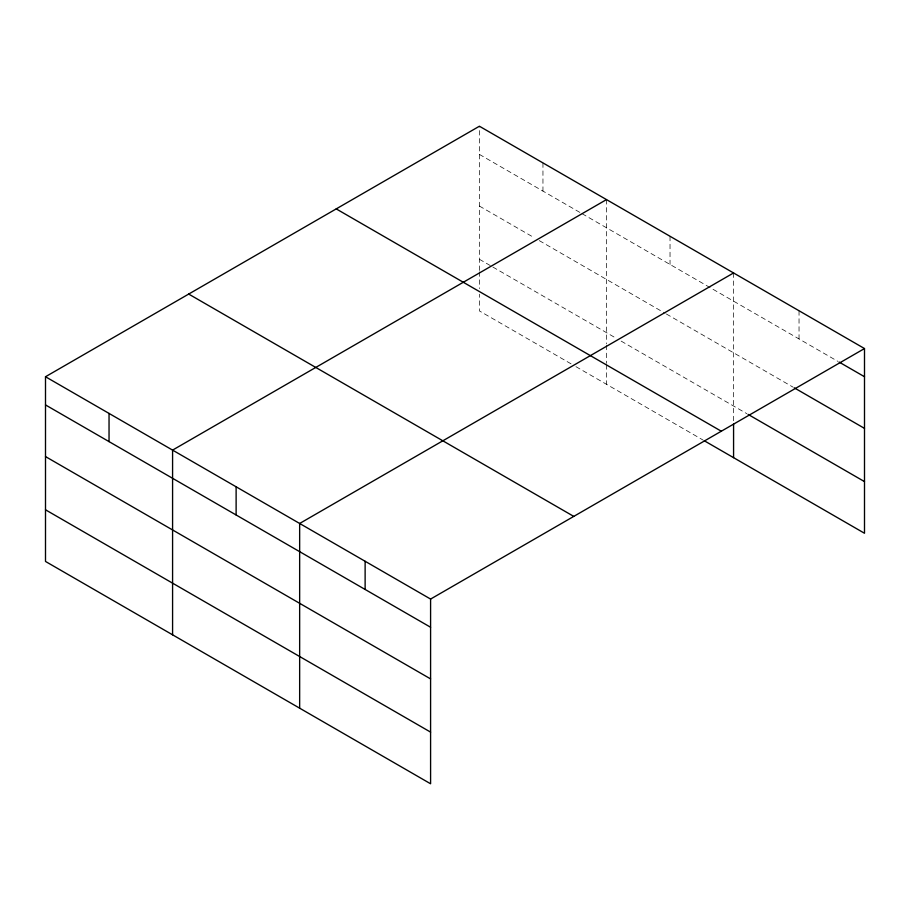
<?xml version="1.0" encoding="UTF-8"?>
<svg xmlns="http://www.w3.org/2000/svg" width="910" height="910" viewBox="0 0 910 910"><rect width="100%" height="100%" fill="white"/><g stroke="black" fill="none" stroke-linecap="round" stroke-linejoin="round"><path stroke-width="0.68" stroke-dasharray="4.55 3.41" d="M479.411 270.441L479.411 126.228M479.411 154.404L580.83 212.963M582.059 213.668L837.826 361.338M479.411 206.058L534.398 237.806M539.289 240.627L665.142 313.29M666.37 313.995L792.974 387.091M479.411 259.282L491.639 266.334M492.856 267.039L616.263 338.292M621.155 341.113L746.905 413.709M571.059 363.841L479.411 310.936L479.411 294.18M575.95 366.662L703.02 440.03M799.037 310.754L799.037 338.941M733.574 272.954L733.574 421.364M670.033 236.281L670.033 264.457M606.492 199.597L606.492 343.809M606.492 345.209L606.492 363.363M606.492 364.751L606.492 384.293M542.952 162.913L542.952 191.089M479.411 271.84L479.411 288.595"/><path stroke-width="1.36" d="M45.5 376.74L430.589 599.064L430.589 783.772L45.5 561.447L45.5 376.74L479.411 126.228L864.5 348.553L864.5 533.26L704.249 440.736M606.492 199.597L172.582 450.109L172.582 634.816M733.574 272.954L299.652 523.477L299.652 708.185M430.589 599.064L864.5 348.553M839.043 362.032L864.5 376.729M794.191 387.785L864.5 428.382M748.122 414.414L864.5 481.606M336.222 208.89L721.312 431.226M188.688 294.066L573.778 516.402M45.5 404.927L430.589 627.252M45.5 456.581L430.589 678.905M45.5 509.793L430.589 732.118M733.574 424.162L733.574 457.662M365.126 561.277L365.126 589.452M236.122 486.793L236.122 514.969M109.041 413.424L109.041 441.612"/></g></svg>
